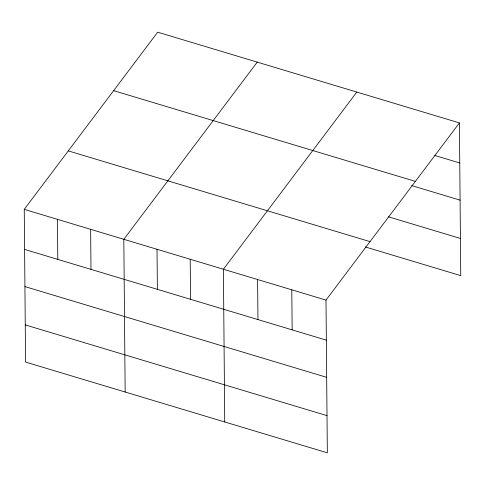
<?xml version="1.0" encoding="UTF-8"?>
<svg xmlns="http://www.w3.org/2000/svg" width="485" height="485" viewBox="0 0 485 485"><rect width="100%" height="100%" fill="white"/><g stroke="black" fill="none" stroke-linecap="round" stroke-linejoin="round"><path stroke-width="0.73" d="M459.416 122.917L325.999 300.094L327.333 452.82L25.584 362.083L24.25 209.362L157.667 32.18L459.416 122.917L460.75 275.638L365.278 246.932M257.244 62.122L123.827 239.305L125.16 392.025M356.821 92.065L223.403 269.242L224.737 421.968M434.833 155.473L459.768 162.972M113.642 90.653L415.39 181.384M411.644 185.585L460.089 200.153M388.467 216.819L460.423 238.456M68.276 150.89L370.025 241.627M24.25 209.362L325.999 300.094M24.602 249.411L326.35 340.149M24.923 286.593L326.672 377.33M25.256 324.901L327.005 415.639M291.8 289.812L292.152 329.867M257.602 279.53L257.953 319.585M190.211 259.263L190.563 299.318M157.019 249.284L157.37 289.339M90.634 229.32L90.986 269.375M57.442 219.341L57.794 259.396"/></g></svg>
